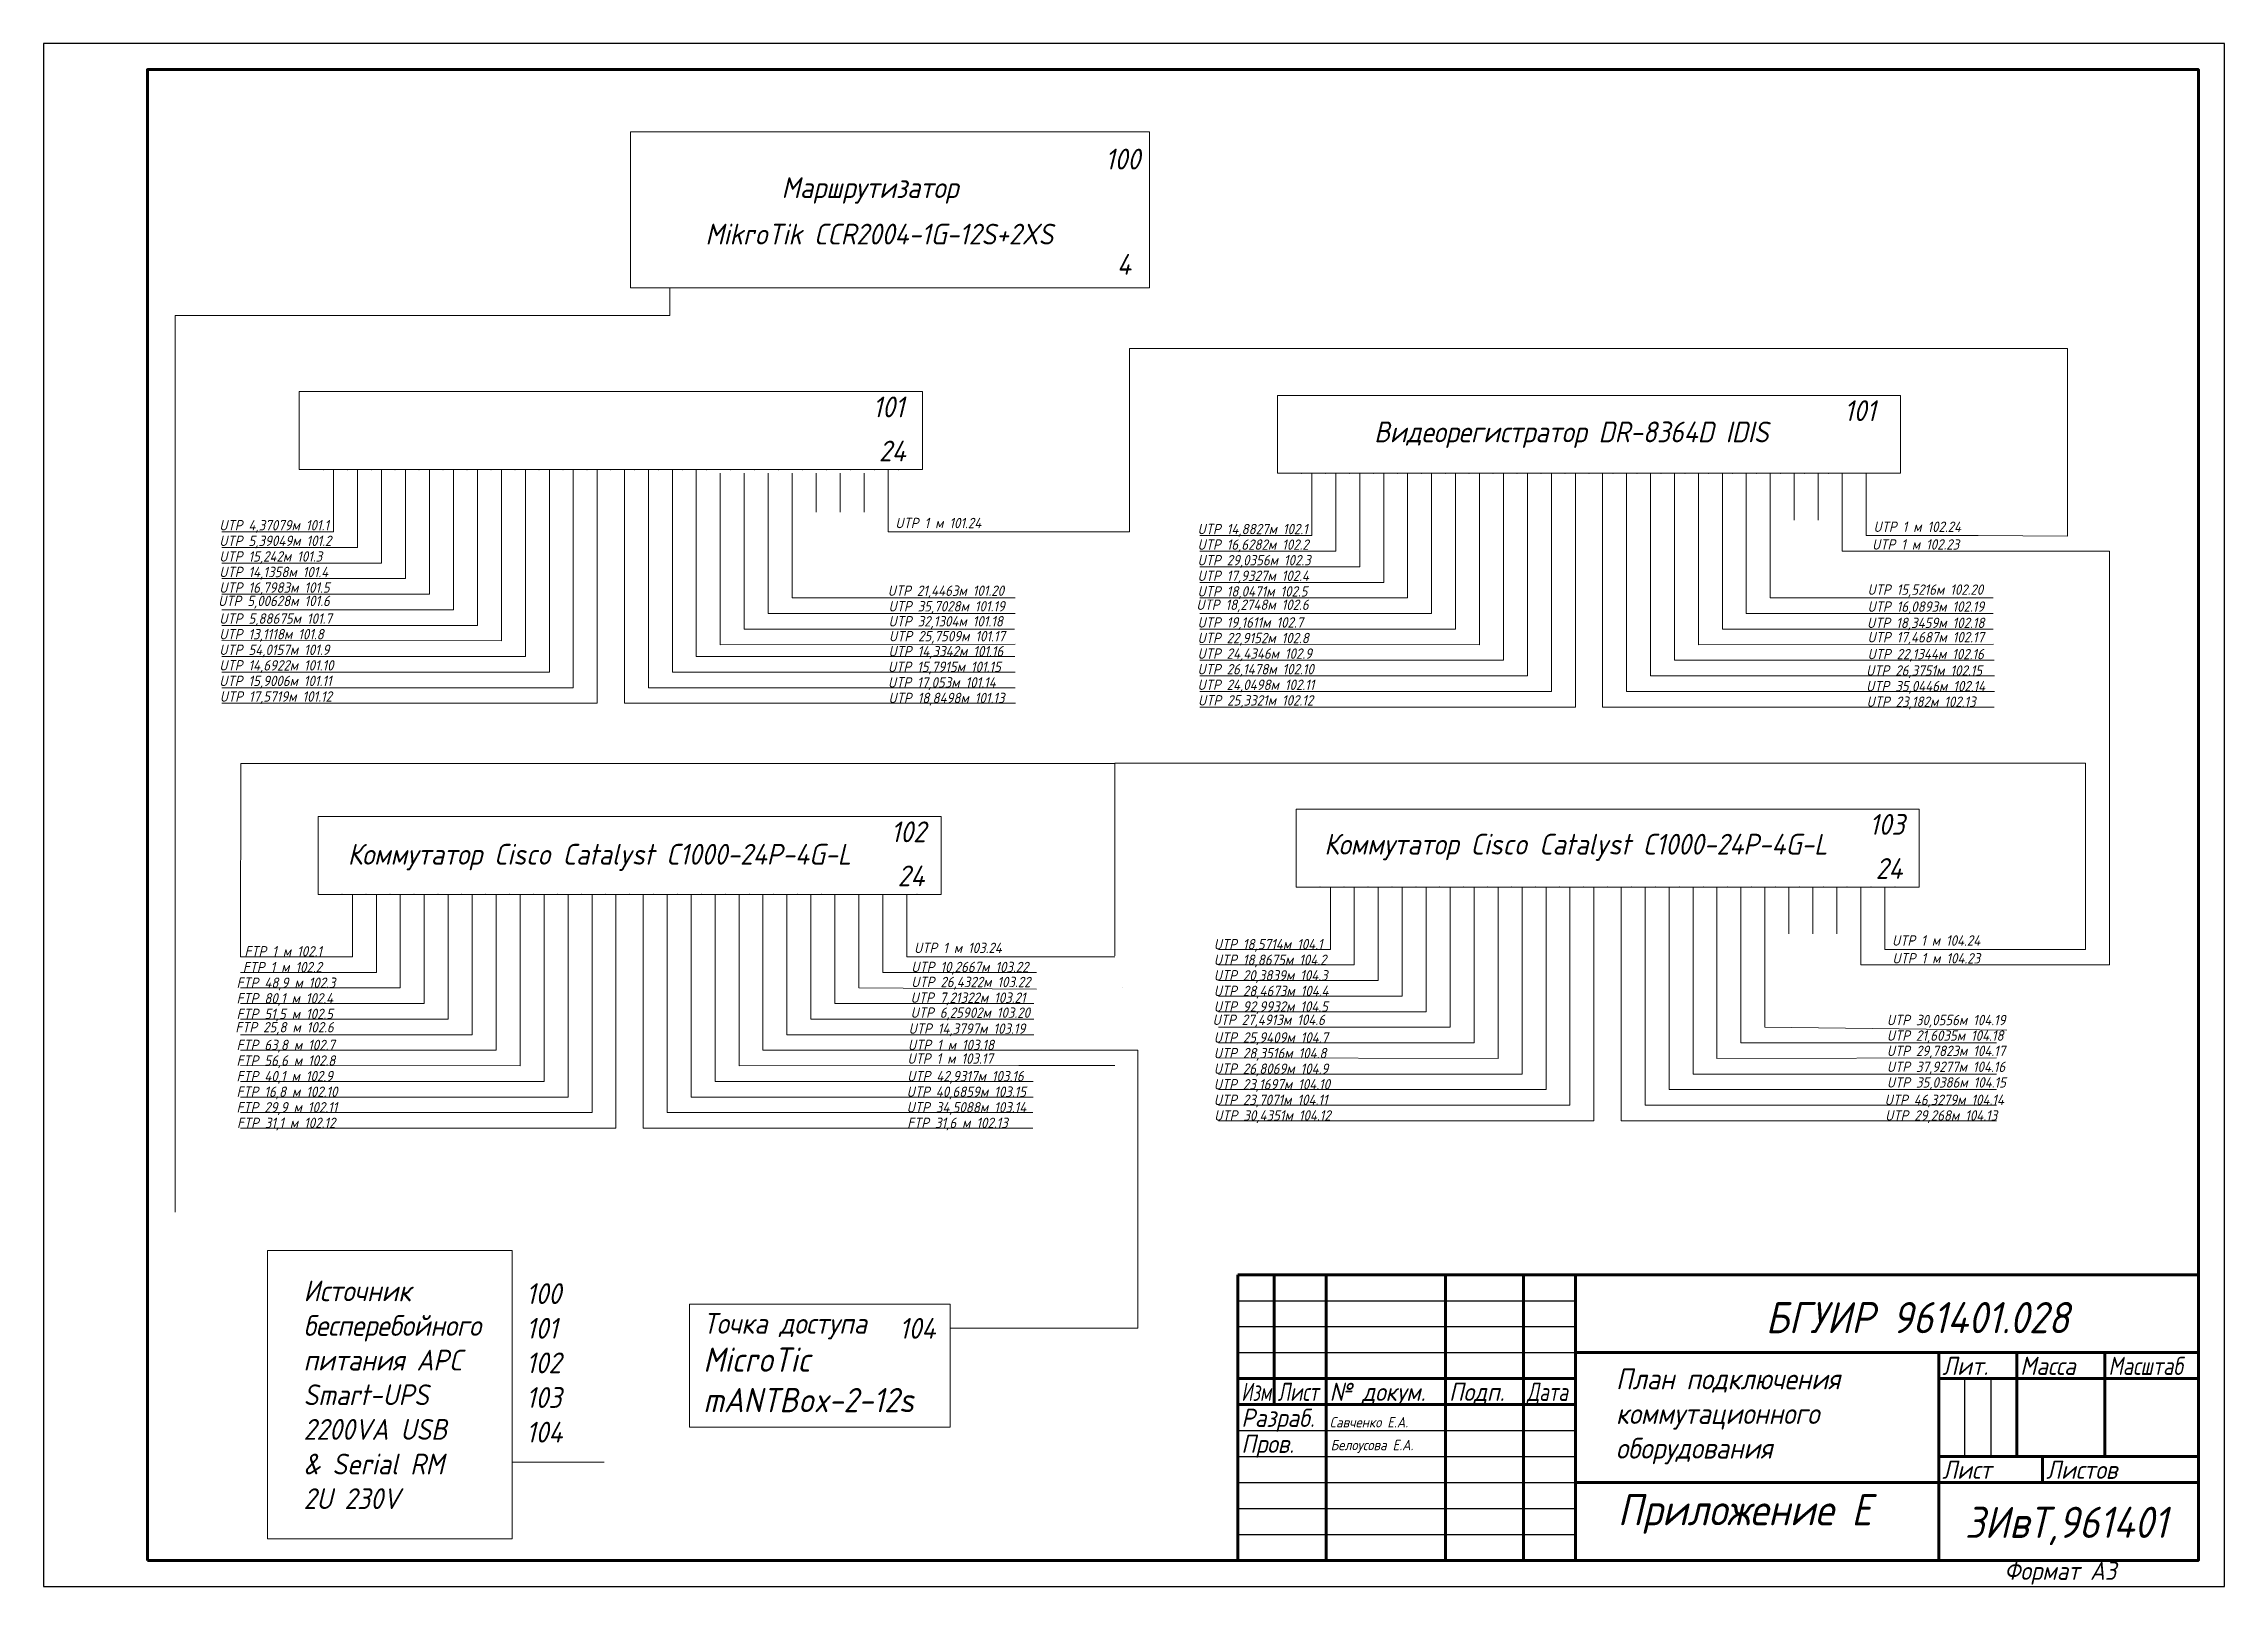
# Model space of a CAD drawing. Header units: millimetres. Extents: x 0 to 420, y 0 to 297.
import ezdxf

# ---------------------------------------------------------------- set-up
doc = ezdxf.new("R2010")
doc.units = ezdxf.units.MM
doc.header["$LTSCALE"] = 0.5
doc.layers.get('0').update_dxf_attribs({"lineweight": 60})
doc.layers.get('Defpoints').update_dxf_attribs({"color": 5})
doc.layers.add('4-текст', color=7, linetype='Continuous', true_color=0x00ad00)
doc.styles.get("Standard").update_dxf_attribs({"font": 'isocpeui.ttf', "width": 0.9})

msp = doc.modelspace()

# ---------------------------------------------------------------- linework, layer by layer
at = {"lineweight": 18}
for p, q in [((113, 280), (113, 250)), ((213, 280), (113, 280)), ((213, 250), (213, 280)), ((113, 250), (163, 250)), ((120.6, 244.68), (120.6, 250)), ((163, 250), (213, 250)), ((25.36, 72.06), (25.36, 244.68)), ((25.36, 244.68), (120.6, 244.68)), ((209.13, 203), (209.13, 238.29)), ((209.13, 238.29), (352.68, 238.29)), ((352.68, 238.29), (389.8, 238.29)), ((389.8, 238.29), (389.8, 202.16)), ((49.24, 230), (149.24, 230)), ((49.24, 215), (49.24, 230)), ((169.24, 230), (149.24, 230)), ((169.24, 215), (169.24, 230)), ((237.63, 229.28), (337.63, 229.28)), ((237.63, 214.28), (237.63, 229.28)), ((357.63, 229.28), (337.63, 229.28)), ((357.63, 214.28), (357.63, 229.28)), ((169.24, 215), (49.24, 215)), ((55.86, 215), (55.86, 203)), ((60.47, 215), (60.47, 200)), ((65.09, 215), (65.09, 197)), ((69.7, 215), (69.7, 194)), ((74.32, 215), (74.32, 191)), ((78.93, 215), (78.93, 188)), ((83.55, 215), (83.55, 185)), ((88.16, 215), (88.16, 182)), ((92.78, 215), (92.78, 179)), ((97.4, 215), (97.4, 176)), ((102.01, 215), (102.01, 173)), ((106.63, 215), (106.63, 170)), ((111.86, 215), (111.86, 170)), ((116.47, 215), (116.47, 173)), ((121.09, 215), (121.09, 176)), ((125.7, 215), (125.7, 179)), ((130.32, 214.28), (130.32, 181.28)), ((134.93, 214.28), (134.93, 184.28)), ((139.55, 214.28), (139.55, 187.28)), ((139.55, 214.28), (139.55, 187.28)), ((144.16, 214.28), (144.16, 190.28)), ((148.78, 214.28), (148.78, 206.78)), ((153.4, 214.28), (153.4, 206.78)), ((158.01, 214.28), (158.01, 206.78)), ((162.63, 215), (162.63, 203)), ((357.63, 214.28), (237.63, 214.28)), ((244.24, 214.28), (244.24, 202.28)), ((248.86, 214.28), (248.86, 199.28)), ((253.47, 214.28), (253.47, 196.28)), ((258.09, 214.28), (258.09, 193.28)), ((262.7, 214.28), (262.7, 190.28)), ((267.32, 214.28), (267.32, 187.28)), ((271.93, 214.28), (271.93, 184.28)), ((276.55, 214.28), (276.55, 181.28)), ((281.16, 214.28), (281.16, 178.28)), ((285.78, 214.28), (285.78, 175.28)), ((290.4, 214.28), (290.4, 172.28)), ((295.01, 214.28), (295.01, 169.28)), ((300.24, 214.28), (300.24, 169.28)), ((304.86, 214.28), (304.86, 172.28)), ((309.47, 214.28), (309.47, 175.28)), ((314.09, 214.28), (314.09, 178.28)), ((318.7, 214.28), (318.7, 181.28)), ((323.32, 214.28), (323.32, 184.28)), ((327.93, 214.28), (327.93, 187.28)), ((327.93, 214.28), (327.93, 187.28)), ((332.55, 214.28), (332.55, 190.28)), ((337.16, 214.28), (337.16, 205.28)), ((341.78, 214.28), (341.78, 205.28)), ((346.4, 214.28), (346.4, 199.28)), ((351.01, 214.28), (351.01, 202.28)), ((55.86, 203), (34.3, 203)), ((162.63, 203), (184.18, 203)), ((168.82, 203), (173.44, 203)), ((184.18, 203), (209.13, 203)), ((244.24, 202.28), (222.69, 202.28)), ((351.01, 202.28), (372.56, 202.28)), ((357.2, 202.28), (361.82, 202.28)), ((389.8, 202.16), (372.56, 202.28)), ((60.47, 200), (34.3, 200)), ((248.86, 199.28), (222.69, 199.28)), ((346.4, 199.28), (372.56, 199.28)), ((372.56, 199.28), (397.9, 199.28)), ((397.9, 119.63), (397.9, 199.28)), ((65.09, 197), (34.3, 197)), ((69.7, 194), (34.3, 194)), ((253.47, 196.28), (222.69, 196.28)), ((258.09, 193.28), (222.69, 193.28)), ((74.32, 191), (34.3, 191)), ((187.09, 190.28), (144.16, 190.28)), ((262.7, 190.28), (222.69, 190.28)), ((375.48, 190.28), (332.55, 190.28)), ((78.93, 188), (34.3, 188)), ((83.55, 185), (34.3, 185)), ((187.09, 187.28), (139.55, 187.28)), ((267.32, 187.28), (222.69, 187.28)), ((375.48, 187.28), (327.93, 187.28)), ((88.16, 182), (34.3, 182.09)), ((130.32, 181.28), (187.09, 181.37)), ((134.93, 184.28), (187, 184.28)), ((271.93, 184.28), (222.69, 184.28)), ((276.55, 181.28), (222.69, 181.37)), ((318.7, 181.28), (375.55, 181.37)), ((323.32, 184.28), (375.48, 184.28)), ((92.78, 179), (34.3, 179)), ((125.7, 179), (187.04, 179)), ((281.16, 178.28), (222.69, 178.28)), ((314.09, 178.28), (375.68, 178.28)), ((97.4, 176), (34.3, 176)), ((102.01, 173), (34.3, 173)), ((116.47, 173), (187.13, 173)), ((121.09, 176), (187.09, 176)), ((285.78, 175.28), (222.69, 175.28)), ((290.4, 172.28), (222.69, 172.28)), ((304.86, 172.28), (375.75, 172.28)), ((309.47, 175.28), (375.75, 175.28)), ((106.63, 170), (34.3, 170)), ((111.86, 170), (187.17, 170)), ((295.01, 169.28), (222.69, 169.28)), ((300.24, 169.28), (375.68, 169.28)), ((37.96, 158.42), (37.94, 121.21)), ((206.32, 158.42), (37.96, 158.42)), ((393.26, 158.46), (206.33, 158.46)), ((206.33, 158.46), (206.33, 121.37)), ((393.26, 122.63), (393.26, 158.46)), ((52.85, 148.21), (152.85, 148.21)), ((52.85, 133.21), (52.85, 148.21)), ((172.85, 148.21), (152.85, 148.21)), ((172.85, 133.21), (172.85, 148.21)), ((241.2, 149.63), (341.2, 149.63)), ((241.2, 134.63), (241.2, 149.63)), ((361.2, 149.63), (341.2, 149.63)), ((361.2, 134.63), (361.2, 149.63)), ((361.2, 134.63), (241.2, 134.63)), ((247.82, 134.63), (247.82, 122.63)), ((252.43, 134.63), (252.43, 119.63)), ((257.05, 134.63), (257.05, 116.63)), ((261.66, 134.63), (261.66, 113.63)), ((266.28, 134.63), (266.28, 110.63)), ((270.89, 134.63), (270.89, 107.63)), ((275.51, 134.63), (275.51, 104.63)), ((280.12, 134.63), (280.12, 101.63)), ((284.74, 134.63), (284.74, 98.63)), ((289.35, 134.63), (289.35, 95.63)), ((293.97, 134.63), (293.97, 92.63)), ((298.58, 134.63), (298.58, 89.63)), ((303.82, 134.63), (303.82, 89.63)), ((308.43, 134.63), (308.43, 92.63)), ((313.05, 134.63), (313.05, 95.63)), ((317.66, 134.63), (317.66, 98.63)), ((322.28, 134.63), (322.28, 101.63)), ((326.89, 134.63), (326.89, 104.63)), ((331.51, 134.63), (331.51, 107.63)), ((331.51, 134.63), (331.51, 107.63)), ((336.12, 134.63), (336.12, 125.63)), ((340.74, 134.63), (340.74, 125.63)), ((345.35, 134.63), (345.35, 125.63)), ((349.97, 134.63), (349.97, 119.63)), ((354.58, 134.63), (354.58, 122.63)), ((172.85, 133.21), (52.85, 133.21)), ((59.47, 133.21), (59.47, 121.21)), ((64.08, 133.21), (64.08, 118.21)), ((68.7, 133.21), (68.7, 115.21)), ((73.31, 133.21), (73.31, 112.21)), ((77.93, 133.21), (77.93, 109.21)), ((82.54, 133.21), (82.54, 106.21)), ((87.16, 133.21), (87.16, 103.21)), ((91.77, 133.21), (91.77, 100.21)), ((96.39, 133.21), (96.39, 97.21)), ((101, 133.21), (101, 94.21)), ((105.62, 133.21), (105.62, 91.21)), ((110.23, 133.21), (110.23, 88.21)), ((115.47, 133.21), (115.47, 88.21)), ((120.08, 133.21), (120.08, 91.21)), ((124.7, 133.21), (124.7, 94.21)), ((129.31, 133.21), (129.31, 97.21)), ((133.93, 133.21), (133.93, 100.21)), ((138.54, 133.21), (138.54, 103.21)), ((143.16, 133.21), (143.16, 106.21)), ((143.16, 133.21), (143.16, 106.21)), ((147.77, 133.21), (147.77, 109.21)), ((152.39, 133.21), (152.39, 112.21)), ((157, 133.21), (157, 115.21)), ((161.62, 133.21), (161.62, 118.21)), ((166.23, 133.21), (166.23, 121.21)), ((247.82, 122.63), (226.26, 122.63)), ((354.58, 122.63), (376.14, 122.63)), ((360.78, 122.63), (365.4, 122.63)), ((376.14, 122.63), (393.26, 122.63)), ((64.08, 118.21), (37.91, 118.21)), ((59.47, 121.21), (37.94, 121.21)), ((161.62, 118.21), (191.23, 118.21)), ((166.23, 121.21), (187.79, 121.21)), ((172.43, 121.21), (177.05, 121.21)), ((187.79, 121.21), (206.33, 121.21)), ((252.43, 119.63), (226.26, 119.63)), ((349.97, 119.63), (376.14, 119.63)), ((376.14, 119.63), (397.9, 119.63)), ((68.7, 115.21), (37.91, 115.21)), ((157, 115.21), (191.23, 114.95)), ((207.7, 115.21), (207.7, 115.21)), ((257.05, 116.63), (226.26, 116.63)), ((261.66, 113.63), (226.26, 113.63)), ((73.31, 112.21), (37.91, 112.21)), ((77.93, 109.21), (37.91, 109.21)), ((190.7, 109.21), (147.77, 109.21)), ((190.7, 112.21), (152.39, 112.21)), ((266.28, 110.63), (226.26, 110.63)), ((82.54, 106.21), (37.91, 106.21)), ((190.7, 106.21), (143.16, 106.21)), ((270.89, 107.63), (226.26, 107.63)), ((378.11, 107.05), (331.51, 107.63)), ((87.16, 103.21), (37.91, 103.21)), ((138.54, 103.21), (187.79, 103.21)), ((187.79, 103.21), (210.75, 103.21)), ((210.75, 103.21), (210.75, 49.69)), ((275.51, 104.63), (226.26, 104.63)), ((280.12, 101.63), (226.26, 101.72)), ((322.28, 101.63), (376.14, 101.72)), ((326.89, 104.63), (376.14, 104.63)), ((91.77, 100.21), (37.91, 100.29)), ((96.39, 97.21), (37.91, 97.21)), ((129.31, 97.21), (190.59, 97.21)), ((133.93, 100.21), (187.79, 100.29)), ((187.79, 100.29), (206.32, 100.29)), ((284.74, 98.63), (226.26, 98.63)), ((317.66, 98.63), (376.14, 98.63)), ((101, 94.21), (37.91, 94.21)), ((124.7, 94.21), (190.55, 94.21)), ((289.35, 95.63), (226.26, 95.63)), ((293.97, 92.63), (226.26, 92.63)), ((308.43, 92.63), (376.14, 92.63)), ((313.05, 95.63), (376.14, 95.63)), ((105.62, 91.21), (37.91, 91.21)), ((110.23, 88.21), (37.91, 88.21)), ((115.47, 88.21), (190.51, 88.21)), ((120.08, 91.21), (190.51, 91.21)), ((298.58, 89.63), (226.26, 89.63)), ((303.82, 89.63), (376.14, 89.63)), ((210.75, 49.69), (174.57, 49.69)), ((90.27, 23.92), (107.96, 23.92))]:
    msp.add_line(p, q, dxfattribs=at)
at = {"lineweight": 60}
for p, q in [((415, 60), (230, 60)), ((230, 5), (230, 60)), ((237, 60), (237, 35)), ((247, 5), (247, 60)), ((270, 60), (270, 5)), ((285, 5), (285, 60)), ((295, 60), (295, 5)), ((295, 45), (415, 45)), ((365, 5), (365, 45)), ((380, 45), (380, 25)), ((397, 25), (397, 45)), ((230, 40), (295, 40)), ((365, 40), (415, 40)), ((230, 35), (295, 35)), ((365, 25), (415, 25)), ((385, 20), (385, 25)), ((295, 20), (415, 20))]:
    msp.add_line(p, q, dxfattribs=at)
at = {"lineweight": -3}
for p, q in [((230, 55), (295, 55)), ((230, 50), (295, 50)), ((230, 45), (295, 45)), ((370, 25), (370, 40)), ((375, 40), (375, 25)), ((230, 30), (295, 30)), ((230, 25), (295, 25)), ((230, 20), (295, 20)), ((230, 15), (295, 15)), ((230, 10), (295, 10))]:
    msp.add_line(p, q, dxfattribs=at)
msp.add_line((365, 45), (365, 40))
at = {"lineweight": 60}
msp.add_lwpolyline([(20, 5), (415, 5), (415, 292), (20, 292)], close=True, dxfattribs=at)
at = {"lineweight": 18}
for points in [[(43.09, 64.64), (90.27, 64.64), (90.27, 9.18), (43.09, 9.18)], [(124.39, 54.36), (174.57, 54.36), (174.57, 30.67), (124.39, 30.67)]]:
    msp.add_lwpolyline(points, close=True, dxfattribs=at)
for p in [(53.86, 215), (58.47, 215), (63.09, 215), (67.7, 215), (72.32, 215), (76.93, 215), (81.55, 215), (86.16, 215), (90.78, 215), (95.4, 215), (100.01, 215), (104.63, 215), (109.24, 215), (109.24, 215), (113.86, 215), (118.47, 215), (123.09, 215), (127.7, 215), (132.32, 215), (136.93, 215), (141.55, 215), (146.16, 215), (150.78, 215), (155.4, 215), (160.01, 215), (164.63, 215), (242.24, 214.28), (246.86, 214.28), (251.47, 214.28), (256.09, 214.28), (260.7, 214.28), (265.32, 214.28), (269.93, 214.28), (274.55, 214.28), (279.16, 214.28), (283.78, 214.28), (288.4, 214.28), (293.01, 214.28), (297.63, 214.28), (297.63, 214.28), (302.24, 214.28), (306.86, 214.28), (311.47, 214.28), (316.09, 214.28), (320.7, 214.28), (325.32, 214.28), (329.93, 214.28), (334.55, 214.28), (339.16, 214.28), (343.78, 214.28), (245.82, 134.63), (250.43, 134.63), (255.05, 134.63), (259.66, 134.63), (264.28, 134.63), (268.89, 134.63), (273.51, 134.63), (278.12, 134.63), (282.74, 134.63), (287.35, 134.63), (291.97, 134.63), (296.58, 134.63), (301.2, 134.63), (301.2, 134.63), (305.82, 134.63), (310.43, 134.63), (315.05, 134.63), (319.66, 134.63), (324.28, 134.63), (328.89, 134.63), (333.51, 134.63), (338.12, 134.63), (342.74, 134.63), (347.35, 134.63), (351.97, 134.63), (356.58, 134.63), (57.47, 133.21), (62.08, 133.21), (66.7, 133.21), (71.31, 133.21), (75.93, 133.21), (80.54, 133.21), (85.16, 133.21), (89.77, 133.21), (94.39, 133.21), (99, 133.21), (103.62, 133.21), (108.23, 133.21), (112.85, 133.21), (112.85, 133.21), (117.47, 133.21), (122.08, 133.21), (126.7, 133.21), (131.31, 133.21), (135.93, 133.21), (140.54, 133.21), (145.16, 133.21), (149.77, 133.21), (168.23, 133.21)]:
    msp.add_point(p, dxfattribs=at)
at = {"layer": 'Defpoints'}
msp.add_lwpolyline([(0, 0), (420, 0), (420, 297), (0, 297)], close=True, dxfattribs=at)

# ---------------------------------------------------------------- texts
at = {"lineweight": 18, "width": 0.9}
for s, height, p in [('Маршрутизатор ', 4, (142.11, 267.28)), ('4', 4, (206.71, 252.51)), ('101', 4, (159.69, 225.06)), ('101', 4, (346.79, 224.34)), ('Видеорегистратор DR-8364D IDIS', 4, (256.25, 220.25)), ('24', 4, (160.87, 216.57)), ('UTP 4,37079м 101.1', 2, (33.85, 203.28)), ('UTP 5,39049м 101.2', 2, (33.85, 200.28)), ('UTP 1 м 101.24', 2, (164.05, 203.71)), ('UTP 14,8827м 102.1', 2, (222.25, 202.55)), ('UTP 1 м 102.24', 2, (352.43, 202.99)), ('UTP 15,242м 101.3', 2, (33.85, 197.28)), ('UTP 16,6282м 102.2', 2, (222.25, 199.55)), ('UTP 29,0356м 102.3', 2, (222.25, 196.55)), ('UTP 1 м 102.23', 2, (352.16, 199.59)), ('UTP 14,1358м 101.4', 2, (33.85, 194.28)), ('UTP 16,7983м 101.5', 2, (33.85, 191.28)), ('UTP 17,9327м 102.4', 2, (222.25, 193.55)), ('UTP 5,00628м 101.6', 2, (33.62, 188.71)), ('UTP 21,4463м 101.20', 2, (162.58, 190.68)), ('UTP 35,7028м 101.19', 2, (162.73, 187.68)), ('UTP 18,2748м 102.6', 2, (222.02, 187.98)), ('UTP 18,0471м 102.5', 2, (222.25, 190.55)), ('UTP 5,88675м 101.7', 2, (33.85, 185.31)), ('UTP 32,1304м 101.18', 2, (162.73, 184.79)), ('UTP 19,1611м 102.7', 2, (222.25, 184.57)), ('UTP 13,1118м 101.8', 2, (33.85, 182.31)), ('UTP 54,0157м 101.9', 2, (33.85, 179.31)), ('UTP 14,3342м 101.16', 2, (162.72, 179.03)), ('UTP 25,7509м 101.17', 2, (162.82, 181.93)), ('UTP 22,9152м 102.8', 2, (222.25, 181.57)), ('UTP 14,6922м 101.10', 2, (33.85, 176.31)), ('UTP 15,7915м 101.15', 2, (162.63, 176.03)), ('UTP 24,4346м 102.9', 2, (222.25, 178.57)), ('UTP 26,1478м 102.10', 2, (222.25, 175.57)), ('UTP 26,3751м 102.15', 2, (351.01, 175.31)), ('UTP 15,9006м 101.11', 2, (33.85, 173.31)), ('UTP 17,5719м 101.12', 2, (33.94, 170.31)), ('UTP 17,053м 101.14', 2, (162.63, 173.03)), ('UTP 24,0498м 102.11', 2, (222.25, 172.57)), ('UTP 35,0446м 102.14', 2, (351.01, 172.31)), ('UTP 18,8498м 101.13', 2, (162.72, 170.03)), ('UTP 25,3321м 102.12', 2, (222.34, 169.57)), ('UTP 23,182м 102.13', 2, (351.1, 169.31)), ('102', 4, (163.18, 143.26)), ('103', 4, (351.62, 144.69)), ('Коммутатор Cisco Catalyst C1000-24P-4G-L', 4, (58.58, 138.94)), ('Коммутатор Cisco Catalyst C1000-24P-4G-L', 4, (246.65, 140.88)), ('24', 4, (164.48, 134.78)), ('24', 4, (352.83, 136.2)), ('FTP 1 м 102.1', 2, (38.69, 121.26)), ('UTP 1 м 103.24', 2, (167.65, 121.91)), ('UTP 18,5714м 104.1', 2, (225.37, 122.63)), ('UTP 1 м 104.24', 2, (356, 123.34)), ('UTP 1 м 104.23', 2, (356.07, 119.91)), ('FTP 1 м 102.2', 2, (38.37, 118.21)), ('UTP 18,8675м 104.2', 2, (225.37, 119.63)), ('UTP 20,3839м 104.3', 2, (225.37, 116.63)), ('FTP 48,9 м 102.3', 2, (37.17, 115.21)), ('FTP 80,1 м 102.4', 2, (37.17, 112.21)), ('UTP 28,4673м 104.4', 2, (225.37, 113.63)), ('FTP 51,5 м 102.5', 2, (37.17, 109.21)), ('UTP 27,4913м 104.6', 2, (225.14, 108.07)), ('UTP 92,9932м 104.5', 2, (225.37, 110.63)), ('FTP 25,8 м 102.6', 2, (36.93, 106.64)), ('FTP 63,8 м 102.7', 2, (37.17, 103.23)), ('UTP 1 м 103.18', 2, (166.47, 103.23)), ('UTP 14,3797м 103.19', 2, (166.6, 106.37)), ('UTP 25,9409м 104.7', 2, (225.37, 104.66)), ('FTP 56,6 м 102.8', 2, (37.17, 100.23)), ('UTP 1 м 103.17', 2, (166.37, 100.61)), ('UTP 28,3516м 104.8', 2, (225.37, 101.66)), ('FTP 40,1 м 102.9', 2, (37.17, 97.23)), ('UTP 42,9317м 103.16', 2, (166.33, 97.23)), ('UTP 26,8069м 104.9', 2, (225.37, 98.66)), ('UTP 23,1697м 104.10', 2, (225.37, 95.66)), ('FTP 16,8 м 102.10', 2, (37.17, 94.23)), ('FTP 29,9 м 102.11', 2, (37.17, 91.23)), ('UTP 40,6859м 103.15', 2, (166.23, 94.23)), ('UTP 34,5088м 103.14', 2, (166.23, 91.23)), ('UTP 23,7071м 104.11', 2, (225.37, 92.66)), ('UTP 46,3279м 104.14', 2, (354.58, 92.66)), ('FTP 31,1 м 102.12', 2, (37.26, 88.23)), ('FTP 31,6 м 102.13', 2, (166.33, 88.23)), ('UTP 30,4351м 104.12', 2, (225.46, 89.66)), ('UTP 29,268м 104.13', 2, (354.68, 89.66)), ('Савченко Е.А.', 2, (247.7, 30.59)), ('Белоусова Е.А.', 2, (247.87, 26.21)), ('ЗИвТ,961401', 6, (370.04, 9.33))]:
    msp.add_text(s, height=height, dxfattribs=at).set_placement(p)
at = {"lineweight": -3, "width": 0.9}
msp.add_text('Формат А3', height=3.5, dxfattribs=at).set_placement((377.6, 1.25))
at = {"lineweight": 18, "attachment_point": 1}
for s, width, gutter_width, heights, insert, char_height in [('100', 2, 20, [0], (204.46, 276.77), 4), ('Источник бесперебойного питания APC Smart-UPS 2200VA USB & Serial RM 2U 230V ', 32.4336, 20, [49.71], (50.06, 58.89), 4), ('100\\P101\\P102\\P103\\P104', 17.6911, 20, [0], (92.95, 58.36), 4), ('^I^I{\\H1.5x;БГУИР 961401.028}', 115.3255, 20, [0], (299.67, 54.74), 4), ('Точка доступа {\\H1.16667x;MicroTic mANTBox-2-12s} ', 46.6826, 20, [0], (127.06, 52.64), 4), ('104', 2.5198, 20, [0], (164.79, 51.67), 4), ('План подключения коммутационного оборудования', 51.3238, 10, [0], (302.82, 41.93), 4), ('Приложение Е', 63.5568, 10, [0], (303.16, 17.75), 6)]:
    msp.add_mtext_dynamic_manual_height_columns(s, width=width, gutter_width=gutter_width, heights=heights, dxfattribs=dict(at, insert=insert, char_height=char_height))
for s, insert, char_height, width in [('MikroTik CCR2004-1G-12S+2XS', (127.46, 262.33), 4, 72.2782), ('UTP 15,5216м 102.20', (351.28, 192.89), 2, 24.1075), ('UTP 16,0893м 102.19', (351.28, 189.62), 2, 24.1075), ('UTP 18,3459м 102.18', (351.18, 186.49), 2, 24.1075), ('UTP 17,4687м 102.17', (351.28, 183.73), 2, 24.1075), ('UTP 22,1344м 102.16', (351.29, 180.48), 2, 24.1075), ('UTP 22,1344м 102.16', (351.29, 180.48), 2, 24.1075), ('UTP 10,2667м 103.22', (167.12, 120.24), 2, 24.1075), ('UTP 7,21322м 103.21', (166.99, 114.33), 2, 24.1075), ('UTP 26,4322м 103.22', (167.12, 117.35), 2, 24.1075), ('UTP 6,25902м 103.20', (166.99, 111.45), 2, 24.1075), ('UTP 30,0556м 104.19', (355, 110.03), 2, 24.1075), ('UTP 21,6035м 104.18', (355, 107.03), 2, 24.1075), ('UTP 29,7823м 104.17', (355, 104.09), 2, 24.1075), ('UTP 37,9277м 104.16', (355.01, 101.03), 2, 24.1075), ('UTP 35,0386м 104.15', (355.01, 98.02), 2, 24.1075), ('UTP 35,0386м 104.15', (355.01, 98.02), 2, 24.1075)]:
    msp.add_mtext(s, dxfattribs=dict(at, insert=insert, char_height=char_height, width=width))
at = {"layer": '4-текст', "lineweight": -3}
for s, width, p in [('Лит.', 0.9, (365.67, 40.7)), ('Масса', 0.9, (380.67, 40.7)), ('Масштаб', 0.8, (397.67, 40.7)), ('Изм.', 0.7, (230.67, 35.7)), ('Лист', 0.75, (237.67, 35.7)), ('№ докум.', 0.9, (247.67, 35.7)), ('Подп.', 0.9, (270.67, 35.7)), ('Дата', 0.75, (285.67, 35.7)), ('Разраб.', 0.9, (230.67, 30.7)), ('Пров.', 0.9, (230.67, 25.7)), ('Лист', 0.9, (365.67, 20.7)), ('Листов', 0.9, (385.67, 20.7))]:
    msp.add_text(s, height=3.5, dxfattribs=dict(at, width=width)).set_placement(p)

doc.saveas('drawing.dxf')
